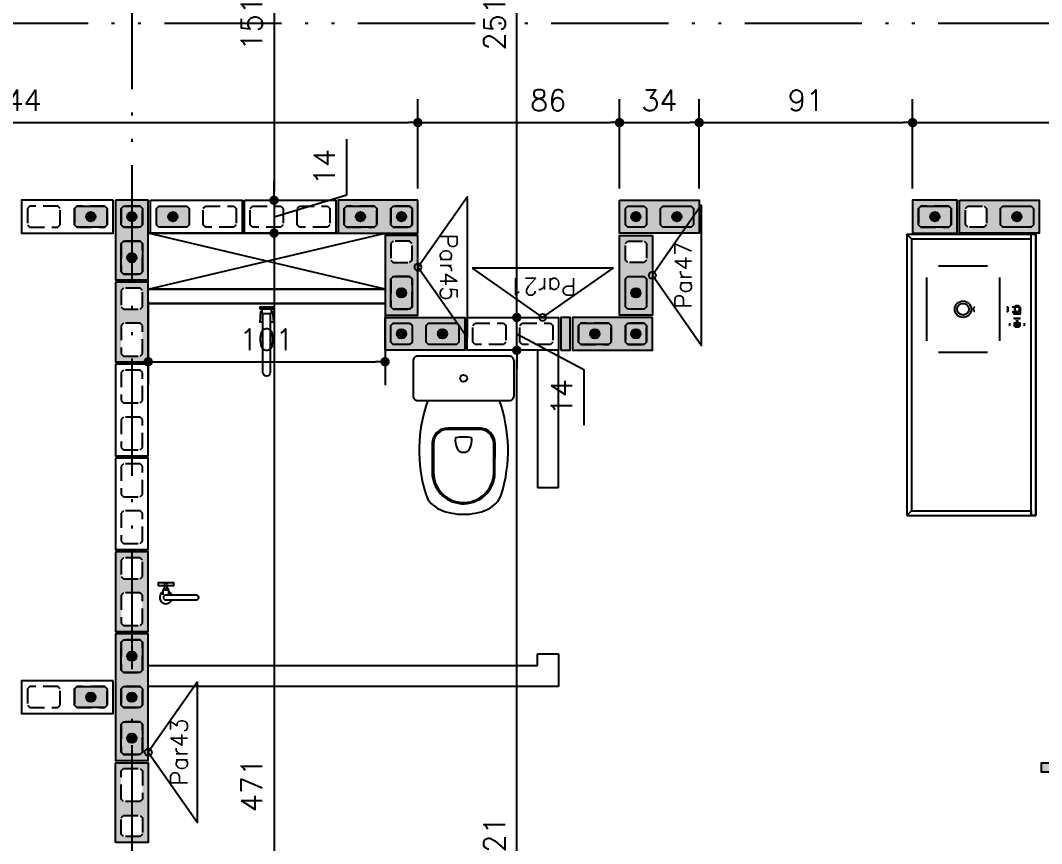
# Model space of a CAD drawing. Extents: x -14651 to 4582, y -13717 to -1290.
# Drawn here: x 2419 to 2854.5, y -12939.1 to -12587.9 of the extents above; entities that cross this region are included whole.
import ezdxf
from ezdxf.enums import TextEntityAlignment as Align

# ---------------------------------------------------------------- set-up
doc = ezdxf.new("R2010")
doc.units = 0
doc.header["$LTSCALE"] = 25
doc.linetypes.add('DASHED2', pattern=[0.375, 0.25, -0.125])
doc.linetypes.add('ESTILO_TQS_0004', pattern=[3.3, 2, -0.4, 0.05, -0.4, 0.05, -0.4])
for name, color, linetype in [('213', 252, 'Continuous'), ('241', 2, 'Continuous'), ('247', 50, 'Continuous'), ('248', 100, 'Continuous'), ('249', 20, 'Continuous'), ('253', 251, 'Continuous'), ('ALVENARIA NÃO ESTRUTURAL', 242, 'Continuous'), ('Arranque', 14, 'Continuous'), ('COTA', 1, 'Continuous'), ('EIXOS', 1, 'ESTILO_TQS_0004'), ('FERRO', 5, 'Continuous'), ('Pena_1', 1, 'Continuous'), ('Pena_2', 2, 'Continuous'), ('PROJ', 252, 'Continuous')]:
    doc.layers.add(name, color=color, linetype=linetype)
doc.styles.add('COTA', font='romans.shx')
doc.dimstyles.new('forma', dxfattribs={"dimscale": 5, "dimtxt": 1.8, "dimasz": 0.8, "dimexe": 2, "dimexo": 1, "dimgap": 1, "dimtad": 1, "dimdec": 1, "dimzin": 9, "dimtxsty": 'COTA', "dimblk1": 'DOT', "dimblk2": 'DOT', "dimsah": 1, "dimcen": 0, "dimdle": 1, "dimclrd": 256, "dimclre": 256, "dimclrt": 2, "dimadec": 0, "dimazin": 0, "dimtfac": 1, "dimtdec": 0, "dimtmove": 0, "dimatfit": 3, "dimfxl": 1, "dimtolj": 1, "dimtzin": 0, "dimarcsym": 0})

# ---------------------------------------------------------------- blocks, each defined once
blk = doc.blocks.new('P0520')
at = {"layer": '253'}
blk.add_hatch(color=129, dxfattribs=at).paths.add_polyline_path([(2, 9.5), (-2, 9.5), (-2, -9.5), (2, -9.5)])
blk.add_lwpolyline([(2, 9.5), (-2, 9.5), (-2, -9.5), (2, -9.5), (2, 9.5)])
blk = doc.blocks.new('P5515')
at = {"layer": '249'}
h = blk.add_hatch(color=20, dxfattribs=at)
h.paths.add_polyline_path([(-27, 7), (-27, -7), (27, -7), (27, 7)])
h.paths.add_polyline_path([(-10.5, -3.5), (-11.5, -4.5), (-23.5, -4.5), (-24.5, -3.5), (-24.5, 3.5), (-23.5, 4.5), (-11.5, 4.5), (-10.5, 3.5)], flags=16)
h.paths.add_polyline_path([(-4.5, 3.5), (-3.5, 4.5), (3.5, 4.5), (4.5, 3.5), (4.5, -3.5), (3.5, -4.5), (-3.5, -4.5), (-4.5, -3.5)], flags=16)
h.paths.add_polyline_path([(10.5, 3.5), (11.5, 4.5), (23.5, 4.5), (24.5, 3.5), (24.5, -3.5), (23.5, -4.5), (11.5, -4.5), (10.5, -3.5)], flags=16)
blk.add_lwpolyline([(27, 7), (-27, 7), (-27, -7), (27, -7), (27, 7)])
at = {"color": 1, "linetype": 'DASHED2'}
for points in [[(-10.5, 3.5), (-11.5, 4.5), (-23.5, 4.5), (-24.5, 3.5), (-24.5, -3.5), (-23.5, -4.5), (-11.5, -4.5), (-10.5, -3.5), (-10.5, 3.5)], [(4.5, 3.5), (3.5, 4.5), (-3.5, 4.5), (-4.5, 3.5), (-4.5, -3.5), (-3.5, -4.5), (3.5, -4.5), (4.5, -3.5), (4.5, 3.5)], [(24.5, 3.5), (23.5, 4.5), (11.5, 4.5), (10.5, 3.5), (10.5, -3.5), (11.5, -4.5), (23.5, -4.5), (24.5, -3.5), (24.5, 3.5)]]:
    blk.add_lwpolyline(points, dxfattribs=at)
blk = doc.blocks.new('P3515')
at = {"layer": '248'}
h = blk.add_hatch(color=100, dxfattribs=at)
h.paths.add_polyline_path([(17, 7), (-17, 7), (-17, -7), (17, -7)])
h.paths.add_polyline_path([(-5.5, -3.5), (-6.5, -4.5), (-13.5, -4.5), (-14.5, -3.5), (-14.5, 3.5), (-13.5, 4.5), (-6.5, 4.5), (-5.5, 3.5)], flags=16)
h.paths.add_polyline_path([(0.5, 3.5), (1.5, 4.5), (13.5, 4.5), (14.5, 3.5), (14.5, -3.5), (13.5, -4.5), (1.5, -4.5), (0.5, -3.5)], flags=16)
blk.add_lwpolyline([(-17, -7), (17, -7), (17, 7), (-17, 7), (-17, -7)])
at = {"color": 1, "linetype": 'DASHED2'}
for points in [[(-14.5, -3.5), (-13.5, -4.5), (-6.5, -4.5), (-5.5, -3.5), (-5.5, 3.5), (-6.5, 4.5), (-13.5, 4.5), (-14.5, 3.5), (-14.5, -3.5)], [(0.5, -3.5), (1.5, -4.5), (13.5, -4.5), (14.5, -3.5), (14.5, 3.5), (13.5, 4.5), (1.5, 4.5), (0.5, 3.5), (0.5, -3.5)]]:
    blk.add_lwpolyline(points, dxfattribs=at)
blk = doc.blocks.new('P4015', base_point=(5842102.11612, -8124149.02973))
blk.add_lwpolyline([(5842082.61612, -8124156.02973), (5842121.61612, -8124156.02973), (5842121.61612, -8124142.02973), (5842082.61612, -8124142.02973), (5842082.61612, -8124156.02973)])
at = {"color": 1, "linetype": 'DASHED2'}
for points in [[(5842085.11612, -8124152.52973), (5842086.11612, -8124153.52973), (5842098.11612, -8124153.52973), (5842099.11612, -8124152.52973), (5842099.11612, -8124145.52973), (5842098.11612, -8124144.52973), (5842086.11612, -8124144.52973), (5842085.11612, -8124145.52973), (5842085.11612, -8124152.52973)], [(5842105.11612, -8124152.52973), (5842106.11612, -8124153.52973), (5842118.11612, -8124153.52973), (5842119.11612, -8124152.52973), (5842119.11612, -8124145.52973), (5842118.11612, -8124144.52973), (5842106.11612, -8124144.52973), (5842105.11612, -8124145.52973), (5842105.11612, -8124152.52973)]]:
    blk.add_lwpolyline(points, dxfattribs=at)
blk = doc.blocks.new('P0515')
at = {"layer": '253'}
blk.add_hatch(color=210, dxfattribs=at).paths.add_polyline_path([(-2, -7), (2, -7), (2, 7), (-2, 7)])
blk.add_lwpolyline([(-2, -7), (2, -7), (2, 7), (-2, 7), (-2, -7)])
blk = doc.blocks.new('P2015')
at = {"layer": '247'}
h = blk.add_hatch(color=50, dxfattribs=at)
h.paths.add_polyline_path([(9.5, 7), (-9.5, 7), (-9.5, -7), (9.5, -7)])
h.paths.add_polyline_path([(6, -4.5), (-6, -4.5), (-7, -3.5), (-7, 3.5), (-6, 4.5), (6, 4.5), (7, 3.5), (7, -3.5)], flags=16)
blk.add_lwpolyline([(-9.5, -7), (9.5, -7), (9.5, 7), (-9.5, 7), (-9.5, -7)])
at = {"color": 1, "linetype": 'DASHED2'}
blk.add_lwpolyline([(-7, -3.5), (-6, -4.5), (6, -4.5), (7, -3.5), (7, 3.5), (6, 4.5), (-6, 4.5), (-7, 3.5), (-7, -3.5)], dxfattribs=at)
blk = doc.blocks.new('GR-1409')
at = {"layer": '213'}
h = blk.add_hatch(color=256, dxfattribs=at)
h.paths.add_polyline_path([(-6, 4.5), (-7, 3.5), (-7, -3.5), (-6, -4.5), (6, -4.5), (7, -3.5), (7, 3.5), (6, 4.5)])
h.paths.add_polyline_path([(-2, 0, 1), (2, 0, 1)], flags=16)
at = {"layer": 'Arranque'}
blk.add_hatch(color=256, dxfattribs=at).paths.add_polyline_path([(-2, 0, 1), (2, 0, 1)])
at = {"layer": '213'}
blk.add_lwpolyline([(-7, 3.5), (-6, 4.5), (6, 4.5), (7, 3.5), (7, -3.5), (6, -4.5), (-6, -4.5), (-7, -3.5), (-7, 3.5)], dxfattribs=at)
at = {"layer": 'FERRO', "linetype": 'Continuous'}
blk.add_circle((0, 0), 2, dxfattribs=at)
blk = doc.blocks.new('GR-0909')
at = {"layer": '213'}
h = blk.add_hatch(color=256, dxfattribs=at)
h.paths.add_polyline_path([(3.5, -4.5), (4.5, -3.5), (4.500001, 3.5), (3.500001, 4.5), (-3.499999, 4.5), (-4.499999, 3.5), (-4.5, -3.5), (-3.5, -4.5)])
h.paths.add_polyline_path([(-2, 0, -1), (2, 0, -1)], flags=16)
at = {"layer": 'Arranque'}
blk.add_hatch(color=256, dxfattribs=at).paths.add_polyline_path([(2, 0, 1), (-2, 0, 1)])
at = {"layer": '213'}
blk.add_lwpolyline([(3.500001, 4.5), (4.500001, 3.5), (4.5, -3.5), (3.5, -4.5), (-3.5, -4.5), (-4.5, -3.5), (-4.499999, 3.5), (-3.499999, 4.5), (3.500001, 4.5)], dxfattribs=at)
at = {"layer": 'FERRO', "linetype": 'Continuous'}
blk.add_circle((0, 0), 2, dxfattribs=at)
blk = doc.blocks.new('_IDNPAR_2')
at = {"color": 3}
blk.add_lwpolyline([(1, -0.7), (0, 0), (-1, -0.7)], close=True, dxfattribs=at)
blk.add_circle((0, 0), 0.05, dxfattribs=at)
at = {"layer": '247', "color": 2, "style": 'COTA', "flags": 8}
blk.add_attdef('ID', text='', height=0.24, dxfattribs=at).set_placement((0, -0.438), align=Align.MIDDLE_CENTER)
blk = doc.blocks.new('_Dot')
at = {"color": 0, "linetype": 'ByBlock', "lineweight": -2}
blk.add_line((-0.5, 0), (-1, 0), dxfattribs=at)
at = {"color": 0, "linetype": 'ByBlock', "const_width": 0.5}
blk.add_lwpolyline([(-0.25, 0, 1), (0.25, 0, 1)], format="xyb", close=True, dxfattribs=at)
blk = doc.blocks.new('*D171')
at = {"layer": 'COTA', "lineweight": -2, "transparency": 16777216}
for p, q in [((2244.52, -12659.6), (2244.52, -12621.47)), ((2588.52, -12659.6), (2588.52, -12621.47)), ((2248.52, -12631.47), (2584.52, -12631.47))]:
    blk.add_line(p, q, dxfattribs=at)
at = {"layer": 'Defpoints', "color": 0, "transparency": 16777216}
for p in [(2588.52, -12631.47), (2244.52, -12664.6), (2588.52, -12664.6)]:
    blk.add_point(p, dxfattribs=at)
at = {"layer": 'COTA', "lineweight": -2, "transparency": 16777216, "xscale": 4, "yscale": 4, "zscale": 4, "rotation": 180}
blk.add_blockref('_Dot', (2244.52, -12631.47), dxfattribs=at)
at = {"layer": 'COTA', "lineweight": -2, "transparency": 16777216, "xscale": 4, "yscale": 4, "zscale": 4}
blk.add_blockref('_Dot', (2588.52, -12631.47), dxfattribs=at)
at = {"layer": 'COTA', "color": 2, "transparency": 16777216, "insert": (2416.52, -12621.97), "char_height": 9, "attachment_point": 5, "style": 'COTA'}
blk.add_mtext('\\A1;344 ', dxfattribs=at)
blk = doc.blocks.new('*D172')
at = {"layer": 'COTA', "lineweight": -2, "transparency": 16777216}
for p, q in [((2588.52, -12659.6), (2588.52, -12621.47)), ((2674.52, -12659.6), (2674.52, -12621.47)), ((2592.52, -12631.47), (2670.52, -12631.47))]:
    blk.add_line(p, q, dxfattribs=at)
at = {"layer": 'Defpoints', "color": 0, "transparency": 16777216}
for p in [(2674.52, -12631.47), (2588.52, -12664.6), (2674.52, -12664.6)]:
    blk.add_point(p, dxfattribs=at)
at = {"layer": 'COTA', "lineweight": -2, "transparency": 16777216, "xscale": 4, "yscale": 4, "zscale": 4, "rotation": 180}
blk.add_blockref('_Dot', (2588.52, -12631.47), dxfattribs=at)
at = {"layer": 'COTA', "lineweight": -2, "transparency": 16777216, "xscale": 4, "yscale": 4, "zscale": 4}
blk.add_blockref('_Dot', (2674.52, -12631.47), dxfattribs=at)
at = {"layer": 'COTA', "color": 2, "transparency": 16777216, "insert": (2644.11, -12621.97), "char_height": 9, "attachment_point": 5, "style": 'COTA'}
blk.add_mtext('\\A1;86 ', dxfattribs=at)
blk = doc.blocks.new('*D173')
at = {"layer": 'COTA', "lineweight": -2, "transparency": 16777216}
for p, q in [((2674.52, -12659.6), (2674.52, -12621.47)), ((2708.52, -12659.6), (2708.52, -12621.47)), ((2678.52, -12631.47), (2704.52, -12631.47))]:
    blk.add_line(p, q, dxfattribs=at)
at = {"layer": 'Defpoints', "color": 0, "transparency": 16777216}
for p in [(2708.52, -12631.47), (2674.52, -12664.6), (2708.52, -12664.6)]:
    blk.add_point(p, dxfattribs=at)
at = {"layer": 'COTA', "lineweight": -2, "transparency": 16777216, "xscale": 4, "yscale": 4, "zscale": 4, "rotation": 180}
blk.add_blockref('_Dot', (2674.52, -12631.47), dxfattribs=at)
at = {"layer": 'COTA', "lineweight": -2, "transparency": 16777216, "xscale": 4, "yscale": 4, "zscale": 4}
blk.add_blockref('_Dot', (2708.52, -12631.47), dxfattribs=at)
at = {"layer": 'COTA', "color": 2, "transparency": 16777216, "insert": (2691.52, -12621.97), "char_height": 9, "attachment_point": 5, "style": 'COTA'}
blk.add_mtext('\\A1;34 ', dxfattribs=at)
blk = doc.blocks.new('*D174')
at = {"layer": 'COTA', "lineweight": -2, "transparency": 16777216}
for p, q in [((2708.52, -12659.6), (2708.52, -12621.47)), ((2799.52, -12659.6), (2799.52, -12621.47)), ((2712.52, -12631.47), (2795.52, -12631.47))]:
    blk.add_line(p, q, dxfattribs=at)
at = {"layer": 'Defpoints', "color": 0, "transparency": 16777216}
for p in [(2799.52, -12631.47), (2708.52, -12664.6), (2799.52, -12664.6)]:
    blk.add_point(p, dxfattribs=at)
at = {"layer": 'COTA', "lineweight": -2, "transparency": 16777216, "xscale": 4, "yscale": 4, "zscale": 4, "rotation": 180}
blk.add_blockref('_Dot', (2708.52, -12631.47), dxfattribs=at)
at = {"layer": 'COTA', "lineweight": -2, "transparency": 16777216, "xscale": 4, "yscale": 4, "zscale": 4}
blk.add_blockref('_Dot', (2799.52, -12631.47), dxfattribs=at)
at = {"layer": 'COTA', "color": 2, "transparency": 16777216, "insert": (2754.02, -12621.97), "char_height": 9, "attachment_point": 5, "style": 'COTA'}
blk.add_mtext('\\A1;91 ', dxfattribs=at)
blk = doc.blocks.new('*D175')
at = {"layer": 'COTA', "lineweight": -2, "transparency": 16777216}
for p, q in [((2799.52, -12659.6), (2799.52, -12621.47)), ((2943.52, -12659.6), (2943.52, -12621.47)), ((2803.52, -12631.47), (2939.52, -12631.47))]:
    blk.add_line(p, q, dxfattribs=at)
at = {"layer": 'Defpoints', "color": 0, "transparency": 16777216}
for p in [(2943.52, -12631.47), (2799.52, -12664.6), (2943.52, -12664.6)]:
    blk.add_point(p, dxfattribs=at)
at = {"layer": 'COTA', "lineweight": -2, "transparency": 16777216, "xscale": 4, "yscale": 4, "zscale": 4, "rotation": 180}
blk.add_blockref('_Dot', (2799.52, -12631.47), dxfattribs=at)
at = {"layer": 'COTA', "lineweight": -2, "transparency": 16777216, "xscale": 4, "yscale": 4, "zscale": 4}
blk.add_blockref('_Dot', (2943.52, -12631.47), dxfattribs=at)
at = {"layer": 'COTA', "color": 2, "transparency": 16777216, "insert": (2871.52, -12621.97), "char_height": 9, "attachment_point": 5, "style": 'COTA'}
blk.add_mtext('\\A1;144 ', dxfattribs=at)
blk = doc.blocks.new('*D273')
at = {"layer": 'COTA', "lineweight": -2, "transparency": 16777216}
for p, q in [((2532.17, -12513.6), (2537.17, -12513.6)), ((2527.17, -12517.6), (2527.17, -12660.6)), ((2532.17, -12664.6), (2537.17, -12664.6))]:
    blk.add_line(p, q, dxfattribs=at)
at = {"layer": 'Defpoints', "color": 0, "transparency": 16777216}
for p in [(2527.17, -12513.6), (2527.17, -12664.6), (2527.17, -12664.6)]:
    blk.add_point(p, dxfattribs=at)
at = {"layer": 'COTA', "lineweight": -2, "transparency": 16777216, "xscale": 4, "yscale": 4, "zscale": 4}
for p, rotation in [((2527.17, -12513.6), 90), ((2527.17, -12664.6), 270)]:
    blk.add_blockref('_Dot', p, dxfattribs=dict(at, rotation=rotation))
at = {"layer": 'COTA', "color": 2, "transparency": 16777216, "insert": (2517.67, -12589.1), "char_height": 9, "attachment_point": 5, "rotation": 90, "style": 'COTA'}
blk.add_mtext('\\A1;151 ', dxfattribs=at)
blk = doc.blocks.new('*D274')
at = {"layer": 'COTA', "lineweight": -2, "transparency": 16777216}
for p, q in [((2558.17, -12662.3), (2558.17, -12638.58)), ((2527.17, -12660.6), (2527.17, -12656.6)), ((2527.17, -12671.6), (2558.17, -12662.3)), ((2527.17, -12664.6), (2527.17, -12678.6)), ((2527.17, -12664.6), (2527.17, -12678.6)), ((2532.17, -12664.6), (2537.17, -12664.6)), ((2532.17, -12678.6), (2537.17, -12678.6)), ((2527.17, -12682.6), (2527.17, -12686.6))]:
    blk.add_line(p, q, dxfattribs=at)
at = {"layer": 'Defpoints', "color": 0, "transparency": 16777216}
for p in [(2527.17, -12664.6), (2527.17, -12678.6), (2527.17, -12678.6)]:
    blk.add_point(p, dxfattribs=at)
at = {"layer": 'COTA', "lineweight": -2, "transparency": 16777216, "xscale": 4, "yscale": 4, "zscale": 4}
for p, rotation in [((2527.17, -12664.6), 270), ((2527.17, -12678.6), 90)]:
    blk.add_blockref('_Dot', p, dxfattribs=dict(at, rotation=rotation))
at = {"layer": 'COTA', "color": 2, "transparency": 16777216, "insert": (2548.67, -12650.44), "char_height": 9, "attachment_point": 5, "rotation": 90, "style": 'COTA'}
blk.add_mtext('\\A1;14 ', dxfattribs=at)
blk = doc.blocks.new('*D275')
at = {"layer": 'COTA', "lineweight": -2, "transparency": 16777216}
for p, q in [((2532.17, -12678.6), (2537.17, -12678.6)), ((2527.17, -12682.6), (2527.17, -13145.6)), ((2529.52, -13149.6), (2517.17, -13149.6))]:
    blk.add_line(p, q, dxfattribs=at)
at = {"layer": 'Defpoints', "color": 0, "transparency": 16777216}
for p in [(2527.17, -12678.6), (2527.17, -13149.6), (2534.52, -13149.6)]:
    blk.add_point(p, dxfattribs=at)
at = {"layer": 'COTA', "lineweight": -2, "transparency": 16777216, "xscale": 4, "yscale": 4, "zscale": 4}
for p, rotation in [((2527.17, -12678.6), 90), ((2527.17, -13149.6), 270)]:
    blk.add_blockref('_Dot', p, dxfattribs=dict(at, rotation=rotation))
at = {"layer": 'COTA', "color": 2, "transparency": 16777216, "insert": (2517.67, -12914.1), "char_height": 9, "attachment_point": 5, "rotation": 90, "style": 'COTA'}
blk.add_mtext('\\A1;471 ', dxfattribs=at)
blk = doc.blocks.new('*D279')
at = {"layer": 'COTA', "lineweight": -2, "transparency": 16777216}
for p, q in [((2638.09, -12728.6), (2620.69, -12728.6)), ((2630.69, -13145.6), (2630.69, -12732.6)), ((2638.09, -13149.6), (2620.69, -13149.6))]:
    blk.add_line(p, q, dxfattribs=at)
at = {"layer": 'Defpoints', "color": 0, "transparency": 16777216}
for p in [(2630.69, -12728.6), (2643.09, -12728.6), (2643.09, -13149.6)]:
    blk.add_point(p, dxfattribs=at)
at = {"layer": 'COTA', "lineweight": -2, "transparency": 16777216, "xscale": 4, "yscale": 4, "zscale": 4}
for p, rotation in [((2630.69, -12728.6), 90), ((2630.69, -13149.6), 270)]:
    blk.add_blockref('_Dot', p, dxfattribs=dict(at, rotation=rotation))
at = {"layer": 'COTA', "color": 2, "transparency": 16777216, "insert": (2621.19, -12939.1), "char_height": 9, "attachment_point": 5, "rotation": 90, "style": 'COTA'}
blk.add_mtext('\\A1;421 ', dxfattribs=at)
blk = doc.blocks.new('*D280')
at = {"layer": 'COTA', "lineweight": -2, "transparency": 16777216}
for p, q in [((2630.69, -12710.6), (2630.69, -12706.6)), ((2630.69, -12728.6), (2630.69, -12714.6)), ((2630.69, -12728.6), (2630.69, -12714.6)), ((2634.02, -12714.6), (2640.69, -12714.6)), ((2630.69, -12721.6), (2659.36, -12736.8)), ((2638.09, -12728.6), (2620.69, -12728.6)), ((2630.69, -12732.6), (2630.69, -12736.6)), ((2659.36, -12736.8), (2659.36, -12760.51))]:
    blk.add_line(p, q, dxfattribs=at)
at = {"layer": 'Defpoints', "color": 0, "transparency": 16777216}
for p in [(2629.02, -12714.6), (2630.69, -12714.6), (2643.09, -12728.6)]:
    blk.add_point(p, dxfattribs=at)
at = {"layer": 'COTA', "lineweight": -2, "transparency": 16777216, "xscale": 4, "yscale": 4, "zscale": 4}
for p, rotation in [((2630.69, -12714.6), 270), ((2630.69, -12728.6), 90)]:
    blk.add_blockref('_Dot', p, dxfattribs=dict(at, rotation=rotation))
at = {"layer": 'COTA', "color": 2, "transparency": 16777216, "insert": (2649.86, -12748.66), "char_height": 9, "attachment_point": 5, "rotation": 90, "style": 'COTA'}
blk.add_mtext('\\A1;14 ', dxfattribs=at)
blk = doc.blocks.new('*D281')
at = {"layer": 'COTA', "lineweight": -2, "transparency": 16777216}
for p, q in [((2634.02, -12463.6), (2640.69, -12463.6)), ((2630.69, -12710.6), (2630.69, -12467.6)), ((2634.02, -12714.6), (2640.69, -12714.6))]:
    blk.add_line(p, q, dxfattribs=at)
at = {"layer": 'Defpoints', "color": 0, "transparency": 16777216}
for p in [(2629.02, -12463.6), (2630.69, -12463.6), (2629.02, -12714.6)]:
    blk.add_point(p, dxfattribs=at)
at = {"layer": 'COTA', "lineweight": -2, "transparency": 16777216, "xscale": 4, "yscale": 4, "zscale": 4}
for p, rotation in [((2630.69, -12463.6), 90), ((2630.69, -12714.6), 270)]:
    blk.add_blockref('_Dot', p, dxfattribs=dict(at, rotation=rotation))
at = {"layer": 'COTA', "color": 2, "transparency": 16777216, "insert": (2621.19, -12589.1), "char_height": 9, "attachment_point": 5, "rotation": 90, "style": 'COTA'}
blk.add_mtext('\\A1;251 ', dxfattribs=at)
blk = doc.blocks.new('layout-inferior 2')
at = {"layer": 'ALVENARIA NÃO ESTRUTURAL'}
for p, q in [((28219.58, -12702.6), (28320.58, -12702.6)), ((28219.58, -12708.6), (28320.58, -12708.6)), ((28320.58, -12708.6), (28219.58, -12708.6)), ((28385.58, -12728.6), (28385.58, -12787.1)), ((28394.58, -12787.1), (28394.58, -12728.6)), ((28385.58, -12787.1), (28394.58, -12787.1)), ((28394.58, -12787.1), (28394.58, -12787.1)), ((28385.58, -12863.1), (28385.58, -12858.1)), ((28385.58, -12858.1), (28394.58, -12858.1)), ((28394.58, -12858.1), (28394.58, -12872.1)), ((28219.58, -12863.1), (28385.58, -12863.1)), ((28394.58, -12872.1), (28219.58, -12872.1))]:
    blk.add_line(p, q, dxfattribs=at)
at = {"layer": 'Pena_1'}
for p, q in [((28219.58, -12702.6), (28320.58, -12678.6)), ((28320.58, -12702.6), (28219.58, -12678.6))]:
    blk.add_line(p, q, dxfattribs=at)
at = {"layer": 'Pena_2'}
blk.add_lwpolyline([(28219.58, -12702.6), (28219.58, -12678.6), (28320.58, -12678.6), (28320.58, -12702.6), (28219.58, -12702.6)], dxfattribs=at)
at = {"layer": 'PROJ'}
for p, q in [((28543.08, -12679.1), (28545.08, -12681.1)), ((28543.08, -12679.1), (28543.08, -12799.1)), ((28543.08, -12679.1), (28598.08, -12679.1)), ((28545.08, -12681.1), (28545.08, -12797.1)), ((28545.08, -12681.1), (28596.08, -12681.1)), ((28596.08, -12799.1), (28596.08, -12679.1)), ((28596.08, -12681.1), (28596.08, -12679.1)), ((28598.08, -12679.1), (28596.08, -12679.1)), ((28598.08, -12799.1), (28598.08, -12679.1)), ((28598.08, -12679.1), (28598.08, -12799.1)), ((28556.58, -12692.6), (28577.58, -12692.6)), ((28551.58, -12724.6), (28551.58, -12697.6)), ((28582.58, -12697.6), (28582.58, -12724.6)), ((28588.64, -12712.15), (28588.64, -12712.95)), ((28590.07, -12710.05), (28590.11, -12710.05)), ((28590.12, -12712.15), (28590.07, -12712.14)), ((28590.11, -12710.05), (28590.15, -12710.05)), ((28590.15, -12712.15), (28590.12, -12712.15)), ((28591.65, -12711.15), (28591.65, -12711.15)), ((28591.65, -12712.95), (28591.65, -12711.15)), ((28588.64, -12712.95), (28591.65, -12712.95)), ((28588.67, -12714.95), (28591.62, -12714.95)), ((28588.94, -12712.95), (28588.94, -12713.05)), ((28591.15, -12715.15), (28589.14, -12715.15)), ((28591.35, -12713.05), (28591.35, -12712.95)), ((28586.94, -12717.09), (28586.94, -12718.19)), ((28588.97, -12718.34), (28591.32, -12718.34)), ((28589.92, -12717.04), (28588.99, -12717.04)), ((28589.29, -12718.54), (28591, -12718.54)), ((28591.3, -12717.04), (28590.38, -12717.04)), ((28593.35, -12718.19), (28593.35, -12717.09)), ((28577.58, -12729.6), (28556.58, -12729.6)), ((28545.08, -12797.1), (28543.08, -12799.1)), ((28543.08, -12799.1), (28598.08, -12799.1)), ((28545.08, -12797.1), (28596.08, -12797.1)), ((28596.08, -12797.1), (28596.08, -12799.1)), ((28598.08, -12799.1), (28596.08, -12799.1))]:
    blk.add_line(p, q, dxfattribs=at)
for points in [[(28268.53, -12716.63), (28267.26, -12716.63), (28267.58, -12712.05), (28268.18, -12712.05)], [(28271.98, -12712.05), (28272.57, -12712.05), (28272.96, -12716.63), (28271.63, -12716.63)], [(28572.16, -12712.08), (28572.02, -12712.01), (28571.89, -12711.9), (28571.78, -12711.77), (28571.69, -12711.62), (28571.62, -12711.46), (28571.58, -12711.28), (28571.57, -12711.1), (28571.58, -12710.92), (28571.62, -12710.74), (28571.69, -12710.57), (28571.78, -12710.42), (28571.89, -12710.29), (28572.02, -12710.19), (28572.16, -12710.11), (28572.17, -12710.11)], [(28587.98, -12712.15), (28590.08, -12712.15), (28590.15, -12712.15), (28590.22, -12712.14), (28590.28, -12712.13), (28590.33, -12712.13), (28590.35, -12712.12), (28590.38, -12712.12), (28590.4, -12712.11), (28590.41, -12712.11), (28590.43, -12712.11), (28590.44, -12712.1), (28590.46, -12712.1), (28590.47, -12712.09), (28590.49, -12712.09), (28590.51, -12712.08), (28590.53, -12712.07), (28590.54, -12712.07), (28590.56, -12712.06), (28590.58, -12712.05), (28590.61, -12712.04), (28590.64, -12712.02), (28590.67, -12712), (28590.7, -12711.98), (28590.74, -12711.96), (28590.79, -12711.92), (28590.85, -12711.88), (28590.9, -12711.83), (28590.95, -12711.77), (28590.99, -12711.71), (28591.03, -12711.65), (28591.07, -12711.59), (28591.1, -12711.52), (28591.13, -12711.45), (28591.15, -12711.37), (28591.17, -12711.3), (28591.18, -12711.22), (28591.19, -12711.15), (28591.19, -12711.07), (28591.19, -12710.99), (28591.18, -12710.92), (28591.16, -12710.84), (28591.14, -12710.77), (28591.11, -12710.7), (28591.08, -12710.63), (28591.04, -12710.56), (28591, -12710.5), (28590.96, -12710.44), (28590.91, -12710.38), (28590.87, -12710.34), (28590.83, -12710.31), (28590.82, -12710.29), (28590.8, -12710.28), (28590.78, -12710.27), (28590.76, -12710.25), (28590.75, -12710.24), (28590.72, -12710.22), (28590.7, -12710.21), (28590.68, -12710.2), (28590.65, -12710.18), (28590.62, -12710.17), (28590.59, -12710.15), (28590.56, -12710.14), (28590.47, -12710.11), (28590.38, -12710.08), (28590.29, -12710.06), (28590.18, -12710.05), (28590.08, -12710.05)], [(28587.98, -12710.05), (28590.11, -12710.05)], [(28588.74, -12713.05), (28591.56, -12713.05)], [(28589.04, -12715.05), (28591.25, -12715.05)], [(28589.53, -12716.06), (28590.76, -12716.06)], [(28591, -12718.44), (28589.29, -12718.44)], [(28590.76, -12716.84), (28589.53, -12716.84)], [(28226.58, -12828.98), (28227.11, -12828.98), (28227.12, -12828.98), (28227.66, -12828.98)], [(28225.83, -12831.76), (28225.83, -12832.93)], [(28228.21, -12830.97), (28226.03, -12830.97)], [(28226.58, -12830.43), (28227.66, -12830.43)], [(28228.41, -12832.98), (28228.41, -12831.76)], [(28229.47, -12833.07), (28229.48, -12833.07)]]:
    blk.add_lwpolyline(points, dxfattribs=at)
for points in [[(28267.58, -12711.1, -0.414214), (28267.38, -12710.9), (28267.38, -12710.1), (28272.78, -12710.1), (28272.78, -12710.9, -0.414214), (28272.58, -12711.1), (28267.58, -12711.1)], [(28272.18, -12711.1, 0.414214), (28271.98, -12711.3), (28271.98, -12712.85, -0.414214), (28271.78, -12713.05), (28268.38, -12713.05), (28268.18, -12712.85), (28268.18, -12711.3, 0.414214), (28267.98, -12711.1)], [(28271.63, -12713.05), (28271.63, -12738.1, -1), (28268.53, -12738.1), (28268.53, -12713.05)], [(28338.77, -12750.1, 0.160999), (28337.91, -12789.99, 0.2149), (28344.08, -12796.6, 0.2), (28364.08, -12796.6, 0.2149), (28370.24, -12789.99, 0.160999), (28369.39, -12750.1)], [(28340.68, -12768.43), (28340.68, -12780.71, 0.391339), (28353.03, -12794.07, 0.428196), (28367.47, -12781.12), (28367.48, -12768.43, 0.416194), (28360.84, -12761.79), (28347.32, -12761.79, 0.413638), (28340.68, -12768.43)], [(28229.59, -12833.07), (28227.09, -12833.07, 0.995421), (28227.09, -12835.12), (28229.59, -12835.13)]]:
    blk.add_lwpolyline(points, format="xyb", dxfattribs=at)
for points in [[(28586.07, -12712.06), (28586.1, -12712), (28586.13, -12711.92), (28586.15, -12711.84), (28586.16, -12711.79), (28586.17, -12711.73), (28586.18, -12711.66), (28586.19, -12711.59), (28586.2, -12711.52), (28586.21, -12711.44), (28586.22, -12711.36), (28586.22, -12711.27), (28586.22, -12711.18), (28586.23, -12711.1), (28586.22, -12711.01), (28586.22, -12710.92), (28586.22, -12710.84), (28586.21, -12710.76), (28586.2, -12710.68), (28586.19, -12710.6), (28586.18, -12710.53), (28586.17, -12710.47), (28586.16, -12710.41), (28586.15, -12710.35), (28586.13, -12710.28), (28586.1, -12710.2), (28586.07, -12710.14), (28586.05, -12710.1), (28586.01, -12710.06), (28585.99, -12710.05), (28586.01, -12710.06), (28586.02, -12710.07), (28586.04, -12710.09), (28586.05, -12710.11), (28586.07, -12710.13), (28586.08, -12710.15), (28586.09, -12710.18), (28586.11, -12710.22), (28586.12, -12710.26), (28586.14, -12710.3), (28586.15, -12710.35), (28586.16, -12710.41), (28586.17, -12710.47), (28586.18, -12710.53), (28586.19, -12710.6), (28586.2, -12710.68), (28586.21, -12710.76), (28586.22, -12710.84), (28586.22, -12710.92), (28586.22, -12711.01), (28586.23, -12711.1), (28586.22, -12711.18), (28586.22, -12711.27), (28586.22, -12711.36), (28586.21, -12711.44), (28586.2, -12711.52), (28586.19, -12711.59), (28586.18, -12711.66), (28586.17, -12711.73), (28586.16, -12711.79), (28586.15, -12711.84), (28586.14, -12711.89), (28586.12, -12711.94), (28586.11, -12711.98), (28586.09, -12712.01), (28586.08, -12712.04), (28586.07, -12712.07), (28586.05, -12712.09), (28586.04, -12712.11), (28586.02, -12712.12), (28585.99, -12712.14), (28585.98, -12712.15), (28586.01, -12712.14), (28586.05, -12712.1)], [(28588.92, -12717.18), (28588.93, -12717.2), (28588.94, -12717.23), (28588.96, -12717.25), (28588.97, -12717.29), (28588.99, -12717.33), (28589, -12717.37), (28589.01, -12717.41), (28589.02, -12717.44), (28589.03, -12717.47), (28589.03, -12717.5), (28589.04, -12717.53), (28589.04, -12717.56), (28589.05, -12717.6), (28589.05, -12717.62), (28589.05, -12717.65), (28589.05, -12717.68), (28589.04, -12717.71), (28589.04, -12717.74), (28589.04, -12717.77), (28589.03, -12717.8), (28589.02, -12717.84), (28589.01, -12717.88), (28589, -12717.91), (28588.99, -12717.95), (28588.97, -12717.99), (28588.96, -12718.02), (28588.95, -12718.05), (28588.95, -12718.05), (28588.93, -12718.08), (28588.92, -12718.11), (28588.91, -12718.12), (28588.9, -12718.14), (28588.89, -12718.16), (28588.88, -12718.18), (28588.89, -12718.15), (28588.91, -12718.11), (28588.94, -12718.06), (28588.97, -12718), (28588.99, -12717.93), (28589.02, -12717.86), (28589.03, -12717.79), (28589.04, -12717.72), (28589.05, -12717.67), (28589.05, -12717.61), (28589.04, -12717.55), (28589.03, -12717.49), (28589.02, -12717.42), (28588.99, -12717.35), (28588.96, -12717.27), (28588.94, -12717.21), (28588.91, -12717.16), (28588.9, -12717.14), (28588.91, -12717.15)], [(28589.12, -12717.81), (28589.13, -12717.74), (28589.13, -12717.69), (28589.13, -12717.64), (28589.13, -12717.57), (28589.12, -12717.49), (28589.11, -12717.42), (28589.1, -12717.37), (28589.09, -12717.32), (28589.07, -12717.25), (28589.04, -12717.17), (28589.02, -12717.11), (28588.99, -12717.05), (28588.99, -12717.06), (28588.99, -12717.04), (28589, -12717.05), (28589, -12717.06), (28589.01, -12717.09), (28589.02, -12717.12), (28589.04, -12717.15), (28589.05, -12717.18), (28589.06, -12717.23), (28589.08, -12717.27), (28589.09, -12717.32), (28589.1, -12717.37), (28589.11, -12717.42), (28589.12, -12717.47), (28589.13, -12717.51), (28589.13, -12717.55), (28589.13, -12717.59), (28589.13, -12717.64), (28589.13, -12717.69), (28589.13, -12717.74), (28589.12, -12717.79), (28589.12, -12717.83), (28589.11, -12717.88), (28589.1, -12717.92), (28589.09, -12717.96), (28589.08, -12718), (28589.07, -12718.05), (28589.05, -12718.08), (28589.04, -12718.12), (28589.03, -12718.16), (28589.01, -12718.19), (28589.01, -12718.21), (28589, -12718.23), (28588.98, -12718.26), (28588.98, -12718.28), (28588.99, -12718.24), (28589.01, -12718.2), (28589.03, -12718.14), (28589.06, -12718.06), (28589.09, -12717.98), (28589.11, -12717.9)], [(28591.4, -12718.14), (28591.39, -12718.13), (28591.38, -12718.11), (28591.36, -12718.08), (28591.35, -12718.05), (28591.33, -12718.02), (28591.32, -12717.99), (28591.31, -12717.95), (28591.29, -12717.91), (28591.28, -12717.88), (28591.27, -12717.86), (28591.27, -12717.83), (28591.26, -12717.81), (28591.26, -12717.78), (28591.25, -12717.75), (28591.25, -12717.72), (28591.25, -12717.69), (28591.25, -12717.67), (28591.24, -12717.64), (28591.25, -12717.61), (28591.25, -12717.58), (28591.25, -12717.56), (28591.25, -12717.52), (28591.26, -12717.48), (28591.27, -12717.44), (28591.28, -12717.4), (28591.29, -12717.37), (28591.3, -12717.33), (28591.32, -12717.3), (28591.33, -12717.26), (28591.35, -12717.23), (28591.36, -12717.2), (28591.37, -12717.18), (28591.38, -12717.16), (28591.39, -12717.15), (28591.4, -12717.13), (28591.39, -12717.13), (28591.37, -12717.13), (28591.36, -12717.12), (28591.34, -12717.11), (28591.33, -12717.1), (28591.32, -12717.09), (28591.31, -12717.07), (28591.3, -12717.05), (28591.3, -12717.04), (28591.28, -12717.09), (28591.26, -12717.14), (28591.23, -12717.22), (28591.21, -12717.3), (28591.19, -12717.38), (28591.17, -12717.47), (28591.16, -12717.57), (28591.16, -12717.66), (28591.16, -12717.73), (28591.17, -12717.81), (28591.18, -12717.86), (28591.19, -12717.91), (28591.2, -12717.96), (28591.21, -12718.01), (28591.23, -12718.07), (28591.26, -12718.15), (28591.28, -12718.2), (28591.3, -12718.25), (28591.31, -12718.27), (28591.31, -12718.25), (28591.3, -12718.24), (28591.29, -12718.22), (28591.28, -12718.19), (28591.27, -12718.16), (28591.25, -12718.13), (28591.24, -12718.09), (28591.23, -12718.06), (28591.21, -12718.01), (28591.2, -12717.96), (28591.19, -12717.91), (28591.18, -12717.86), (28591.17, -12717.82), (28591.17, -12717.79), (28591.16, -12717.75), (28591.16, -12717.72), (28591.16, -12717.68), (28591.16, -12717.64), (28591.16, -12717.59), (28591.16, -12717.54), (28591.17, -12717.49), (28591.17, -12717.45), (28591.18, -12717.4), (28591.19, -12717.36), (28591.2, -12717.32), (28591.21, -12717.28), (28591.23, -12717.24), (28591.24, -12717.2), (28591.25, -12717.16), (28591.27, -12717.12), (28591.27, -12717.1), (28591.28, -12717.08), (28591.29, -12717.06), (28591.3, -12717.04), (28591.31, -12717.09), (28591.35, -12717.12), (28591.4, -12717.13), (28591.38, -12717.17), (28591.35, -12717.22), (28591.32, -12717.28), (28591.3, -12717.35), (28591.27, -12717.42), (28591.26, -12717.5), (28591.25, -12717.57), (28591.24, -12717.63), (28591.25, -12717.68), (28591.25, -12717.74), (28591.26, -12717.8), (28591.28, -12717.87), (28591.3, -12717.93), (28591.33, -12718.01), (28591.35, -12718.07), (28591.38, -12718.12)]]:
    blk.add_lwpolyline(points, close=True, dxfattribs=at)
for points in [[(28591.35, -12713.05), (28591.35, -12712.95), (28591.65, -12712.95), (28591.65, -12711.13), (28591.65, -12711.15), (28591.64, -12711.15), (28591.64, -12710.98), (28591.6, -12710.74), (28591.53, -12710.5), (28591.41, -12710.29), (28591.26, -12710.09), (28591.09, -12709.92), (28590.93, -12709.82), (28590.72, -12709.71), (28590.48, -12709.63), (28590.24, -12709.6), (28590.15, -12709.59), (28589.9, -12709.61), (28589.66, -12709.67), (28589.44, -12709.77), (28589.36, -12709.82), (28589.16, -12709.96), (28589.07, -12710.05), (28590.09, -12710.05), (28590.1, -12710.05, 0.956818), (28590.1, -12712.15), (28590.09, -12712.15, 0.005512), (28590.11, -12712.15), (28590.08, -12712.15), (28588.64, -12712.15), (28588.64, -12712.95), (28588.94, -12712.95), (28588.94, -12713.05)], [(28591.32, -12717.01, -0.023181), (28591.3, -12717.04), (28590.38, -12717.04), (28590.32, -12717.03), (28590.25, -12717.01), (28590.16, -12717.01), (28590.07, -12717.01), (28589.98, -12717.02), (28589.92, -12717.04), (28588.99, -12717.04, -0.022959), (28588.97, -12717.01, -0.366689), (28589.17, -12716.84), (28589.53, -12716.84), (28590.76, -12716.84), (28591.12, -12716.84, -0.366483)], [(28590.74, -12717.71), (28590.75, -12717.62), (28590.74, -12717.55), (28590.73, -12717.47), (28590.71, -12717.42), (28590.69, -12717.37), (28590.67, -12717.32), (28590.64, -12717.27), (28590.61, -12717.23), (28590.58, -12717.19), (28590.52, -12717.13), (28590.46, -12717.08), (28590.41, -12717.06), (28590.37, -12717.04), (28590.36, -12717.08), (28590.35, -12717.13, 0.192103), (28589.94, -12717.13), (28589.93, -12717.09), (28589.92, -12717.04), (28589.87, -12717.06), (28589.82, -12717.09), (28589.78, -12717.12), (28589.74, -12717.16), (28589.71, -12717.2), (28589.66, -12717.25), (28589.61, -12717.34), (28589.58, -12717.43), (28589.56, -12717.49), (28589.55, -12717.54), (28589.55, -12717.59), (28589.55, -12717.64), (28589.55, -12717.71), (28589.56, -12717.79), (28589.58, -12717.86), (28589.6, -12717.91), (28589.62, -12717.96), (28589.65, -12718.01), (28589.68, -12718.06), (28589.73, -12718.11), (28589.81, -12718.18), (28589.89, -12718.23), (28589.97, -12718.26), (28590.05, -12718.28), (28590.11, -12718.29), (28590.18, -12718.29), (28590.23, -12718.29), (28590.29, -12718.27), (28590.34, -12718.26), (28590.41, -12718.23), (28590.47, -12718.19), (28590.51, -12718.16), (28590.55, -12718.12), (28590.58, -12718.09), (28590.62, -12718.05), (28590.66, -12717.99), (28590.7, -12717.9), (28590.73, -12717.81)], [(28589.92, -12717.14), (28589.93, -12717.13, 0.017847), (28589.89, -12717.15), (28589.9, -12717.15, 0.017789), (28589.86, -12717.17), (28589.87, -12717.16, 0.021587), (28589.83, -12717.19), (28589.84, -12717.18, 0.027178), (28589.79, -12717.22), (28589.8, -12717.21, 0.016694), (28589.77, -12717.23), (28589.77, -12717.23, 0.029524), (28589.73, -12717.28), (28589.74, -12717.27, 0.024437), (28589.7, -12717.31), (28589.71, -12717.3, 0.02481), (28589.68, -12717.35), (28589.68, -12717.34, 0.023752), (28589.66, -12717.39), (28589.66, -12717.38, 0.022023), (28589.64, -12717.42), (28589.64, -12717.41, 0.022441), (28589.63, -12717.46), (28589.63, -12717.45, 0.022868), (28589.61, -12717.5), (28589.62, -12717.49, 0.020181), (28589.61, -12717.53), (28589.61, -12717.52, 0.015814), (28589.6, -12717.56), (28589.6, -12717.55, 0.015915), (28589.6, -12717.58), (28589.6, -12717.58, 0.025741), (28589.59, -12717.63), (28589.59, -12717.63, 0.018498), (28589.6, -12717.67), (28589.6, -12717.66, 0.017313), (28589.6, -12717.7), (28589.6, -12717.69, 0.018157), (28589.6, -12717.73), (28589.6, -12717.73, 0.018149), (28589.61, -12717.76), (28589.61, -12717.76, 0.018439), (28589.62, -12717.8), (28589.61, -12717.79, 0.018647), (28589.63, -12717.83), (28589.62, -12717.82, 0.018581), (28589.64, -12717.86), (28589.64, -12717.85, 0.021766), (28589.66, -12717.89), (28589.65, -12717.88, 0.026407), (28589.68, -12717.93), (28589.67, -12717.92, 0.026609), (28589.71, -12717.97), (28589.7, -12717.96, 0.026914), (28589.74, -12718.01), (28589.73, -12718, 0.025672), (28589.77, -12718.04), (28589.76, -12718.03, 0.023779), (28589.8, -12718.07), (28589.79, -12718.06, 0.024124), (28589.83, -12718.09), (28589.82, -12718.09, 0.024539), (28589.87, -12718.12), (28589.86, -12718.11, 0.024082), (28589.91, -12718.14), (28589.9, -12718.13, 0.023177), (28589.94, -12718.15), (28589.93, -12718.15, 0.023669), (28589.98, -12718.17), (28589.97, -12718.16, 0.024126), (28590.02, -12718.18), (28590.01, -12718.18, 0.020906), (28590.06, -12718.18), (28590.05, -12718.18, 0.015716), (28590.09, -12718.19), (28590.08, -12718.19, 0.01579), (28590.11, -12718.19), (28590.11, -12718.19, 0.016075), (28590.14, -12718.19), (28590.14, -12718.19, 0.016281), (28590.17, -12718.19), (28590.16, -12718.19, 0.016316), (28590.2, -12718.19), (28590.19, -12718.19, 0.01533), (28590.23, -12718.19), (28590.22, -12718.19, 0.013711), (28590.25, -12718.18), (28590.24, -12718.18, 0.013749), (28590.27, -12718.18), (28590.27, -12718.18, 0.013768), (28590.3, -12718.17), (28590.29, -12718.17, 0.015624), (28590.32, -12718.16), (28590.32, -12718.16, 0.018303), (28590.35, -12718.15), (28590.35, -12718.15, 0.018249), (28590.38, -12718.14), (28590.38, -12718.14, 0.018455), (28590.41, -12718.12), (28590.41, -12718.13, 0.018647), (28590.44, -12718.11), (28590.43, -12718.11, 0.018591), (28590.47, -12718.09), (28590.46, -12718.09, 0.021186), (28590.5, -12718.06), (28590.49, -12718.07, 0.025016), (28590.53, -12718.03), (28590.52, -12718.04, 0.025258), (28590.56, -12718), (28590.55, -12718.01, 0.025603), (28590.59, -12717.97), (28590.58, -12717.98, 0.024312), (28590.61, -12717.93), (28590.61, -12717.94, 0.022281), (28590.63, -12717.9), (28590.63, -12717.91, 0.022662), (28590.65, -12717.86), (28590.65, -12717.87, 0.023081), (28590.67, -12717.82), (28590.66, -12717.83, 0.023127), (28590.68, -12717.79), (28590.67, -12717.79, 0.022918), (28590.69, -12717.75), (28590.68, -12717.76, 0.020264), (28590.69, -12717.71), (28590.69, -12717.72, 0.015918), (28590.7, -12717.68), (28590.69, -12717.69, 0.015999), (28590.7, -12717.66), (28590.7, -12717.66, 0.556946)], [(28590.6, -12717.64, 1), (28589.69, -12717.64, 1)], [(28332.58, -12744.1), (28332.58, -12747.7), (28332.58, -12748.1, 0.414214), (28334.58, -12750.1), (28373.58, -12750.1, 0.414214), (28375.58, -12748.1), (28375.58, -12733.1, 0.414214), (28373.58, -12731.1), (28334.58, -12731.1, 0.414214), (28332.58, -12733.1)], [(28341.24, -12768.43), (28341.24, -12780.71, 0.391339), (28353.08, -12793.5, 0.428002), (28366.91, -12781.11), (28366.91, -12768.43, 0.416278), (28360.84, -12762.36), (28347.32, -12762.36, 0.413625)], [(28357.59, -12765.99, 0.10791), (28350.57, -12766.03, 0.124585), (28351.34, -12770.49, 0.161338), (28352.21, -12771.67, 0.122351), (28354.08, -12772.13, 0.122351), (28355.94, -12771.67, 0.167944), (28356.81, -12770.49, 0.125904), (28357.59, -12765.99)], [(28226.58, -12828.98), (28226.58, -12830.43), (28226.03, -12830.43), (28226.03, -12830.97), (28225.83, -12830.97), (28225.83, -12831.76, 1.408938), (28229.59, -12835.13), (28240.06, -12835.14, 0.999996), (28240.06, -12833.07), (28229.59, -12833.07, 0.168827), (28228.41, -12831.76), (28228.41, -12830.97), (28228.21, -12830.97), (28228.21, -12830.43), (28227.66, -12830.43), (28227.66, -12828.98), (28230.47, -12828.98), (28230.47, -12827.89), (28223.77, -12827.89), (28223.77, -12828.98), (28226.57, -12828.98)]]:
    blk.add_lwpolyline(points, format="xyb", close=True, dxfattribs=at)
for centre, radius in [((28567.08, -12711.1), 3.5), ((28567.08, -12711.1), 2.5), ((28590.15, -12717.64), 0.551), ((28590.15, -12717.64), 0.451), ((28354.08, -12740.6), 1.5), ((28227.12, -12828.44), 0.544)]:
    blk.add_circle(centre, radius, dxfattribs=at)
blk = doc.blocks.new('*D341')
at = {"layer": 'COTA', "lineweight": -2, "transparency": 16777216}
for p, q in [((2473.52, -12707.6), (2473.52, -12743.5)), ((2574.52, -12707.6), (2574.52, -12743.5)), ((2477.52, -12733.5), (2570.52, -12733.5))]:
    blk.add_line(p, q, dxfattribs=at)
at = {"layer": 'Defpoints', "color": 0, "transparency": 16777216}
for p in [(2473.52, -12702.6), (2574.52, -12702.6), (2574.52, -12733.5)]:
    blk.add_point(p, dxfattribs=at)
at = {"layer": 'COTA', "lineweight": -2, "transparency": 16777216, "xscale": 4, "yscale": 4, "zscale": 4, "rotation": 180}
blk.add_blockref('_Dot', (2473.52, -12733.5), dxfattribs=at)
at = {"layer": 'COTA', "lineweight": -2, "transparency": 16777216, "xscale": 4, "yscale": 4, "zscale": 4}
blk.add_blockref('_Dot', (2574.52, -12733.5), dxfattribs=at)
at = {"layer": 'COTA', "color": 2, "transparency": 16777216, "insert": (2524.02, -12724), "char_height": 9, "attachment_point": 5, "style": 'COTA'}
blk.add_mtext('\\A1;101 ', dxfattribs=at)

msp = doc.modelspace()

# ---------------------------------------------------------------- linework, layer by layer
at = {"layer": 'EIXOS'}
for p, q in [((2466.52, -11494.67), (2466.52, -13689.12)), ((-572.08, -12589.1), (3672.89, -12589.1))]:
    msp.add_line(p, q, dxfattribs=at)

# ---------------------------------------------------------------- block references
for name, p in [('GR-1409', (2449.02, -12671.6)), ('GR-0909', (2466.52, -12671.6)), ('GR-1409', (2484.02, -12671.6)), ('GR-1409', (2564.02, -12671.6)), ('GR-0909', (2581.52, -12671.6)), ('GR-0909', (2681.52, -12671.6)), ('GR-1409', (2699.02, -12671.6)), ('GR-1409', (2809.02, -12671.6)), ('GR-1409', (2844.02, -12671.6)), ('GR-0909', (2581.52, -12721.6)), ('GR-1409', (2599.02, -12721.6)), ('GR-1409', (2664.02, -12721.6)), ('GR-0909', (2681.52, -12721.6)), ('GR-1409', (2449.02, -12876.6)), ('GR-0909', (2466.52, -12876.6))]:
    msp.add_blockref(name, p)
at = {"rotation": 90}
for p in [(2466.52, -12689.1), (2581.52, -12704.1), (2681.52, -12704.1), (2466.52, -12859.1), (2466.52, -12894.1)]:
    msp.add_blockref('GR-1409', p, dxfattribs=at)
at = {"layer": '241'}
for name, p, rotation in [('P4015', (2439.02, -12671.6), 180), ('P3515', (2466.52, -12681.6), 270), ('P3515', (2571.52, -12671.6), 180), ('P3515', (2581.52, -12696.6), 270), ('P3515', (2466.52, -12716.6), 270), ('P3515', (2671.52, -12721.6), 180), ('P4015', (2466.52, -12754.1), 270), ('P4015', (2466.52, -12794.1), 270), ('P3515', (2466.52, -12831.6), 270), ('P5515', (2466.52, -12876.6), 90.00000000000001), ('P4015', (2439.02, -12876.6), 180)]:
    msp.add_blockref(name, p, dxfattribs=dict(at, rotation=rotation))
at = {"layer": '241', "xscale": -1}
for name, p, rotation in [('P4015', (2494.02, -12671.6), 180), ('P4015', (2534.02, -12671.6), 180), ('P3515', (2691.52, -12671.6), 180), ('P3515', (2836.52, -12671.6), 180), ('P3515', (2681.52, -12696.6), 90), ('P3515', (2591.52, -12721.6), 180), ('P4015', (2629.02, -12721.6), 180), ('P3515', (2466.52, -12921.6), 270), ('P0520', (2864.02, -12906.6), 270.0000012314127)]:
    msp.add_blockref(name, p, dxfattribs=dict(at, rotation=rotation))
at = {"layer": '241'}
for name, p in [('P2015', (2809.02, -12671.6)), ('P0515', (2651.52, -12721.6))]:
    msp.add_blockref(name, p, dxfattribs=at)
at = {"layer": '247', "linetype": 'Continuous'}
ref = msp.add_blockref('_IDNPAR_2', (2588.52, -12693.14), dxfattribs=dict(at, xscale=-30, yscale=30, zscale=30, rotation=90))
ref.add_attrib('ID', 'Par45', dxfattribs={"color": 2, "height": 7.2, "rotation": 270, "style": 'COTA', "flags": 8}).set_placement((2601.67, -12693.14), align=Align.MIDDLE_CENTER)
at = {"layer": '247', "linetype": 'Continuous', "xscale": 30, "yscale": 30, "zscale": 30}
for p, rotation, values in [((2688.52, -12696.6), 90, {'ID': 'Par47'}), ((2641.74, -12714.6), 180, {'ID': 'Par21'}), ((2473.52, -12900.1), 90, {'ID': 'Par43'})]:
    msp.add_blockref('_IDNPAR_2', p, dxfattribs=dict(at, rotation=rotation)).add_auto_attribs(values)
at = {"layer": 'COTA'}
msp.add_blockref('layout-inferior 2', (-25746.06, 0), dxfattribs=at)

# ---------------------------------------------------------------- dimensions: what is measured, and where the dimension line sits
for base, p1, p2, override, picture, middle in [((2630.69, -12463.6), (2629.02, -12714.6), (2629.02, -12463.6), {"dimpost": ' ', "dimtmove": 1}, '*D281', (2621.19, -12589.1)), ((2527.17, -12664.6), (2527.17, -12513.6), (2527.17, -12664.6), {"dimpost": ' ', "dimtmove": 1}, '*D273', (2517.67, -12589.1)), ((2527.17, -12678.6), (2527.17, -12664.6), (2527.17, -12678.6), {"dimpost": ' ', "dimtmove": 1}, '*D274', (2548.67, -12657.3)), ((2527.17, -13149.6), (2527.17, -12678.6), (2534.52, -13149.6), {"dimpost": ' ', "dimtmove": 1}, '*D275', (2517.67, -12914.1)), ((2630.69, -12728.6), (2643.09, -13149.6), (2643.09, -12728.6), {"dimpost": ' '}, '*D279', (2621.19, -12939.1))]:
    dim = msp.add_linear_dim(base=base, p1=p1, p2=p2, angle=90, dimstyle='forma', override=override, dxfattribs=at)
    dim.commit()
    dim.dimension.update_dxf_attribs({"geometry": picture, "text_midpoint": middle})
for base, p1, p2, override, picture, middle in [((2588.52, -12631.47), (2244.52, -12664.6), (2588.52, -12664.6), {"dimpost": ' ', "dimtmove": 1}, '*D171', (2416.52, -12621.97)), ((2708.52, -12631.47), (2674.52, -12664.6), (2708.52, -12664.6), {"dimpost": ' ', "dimtmove": 1}, '*D173', (2691.52, -12621.97)), ((2799.52, -12631.47), (2708.52, -12664.6), (2799.52, -12664.6), {"dimpost": ' ', "dimtmove": 1}, '*D174', (2754.02, -12621.97)), ((2943.52, -12631.47), (2799.52, -12664.6), (2943.52, -12664.6), {"dimpost": ' ', "dimtmove": 1}, '*D175', (2871.52, -12621.97)), ((2574.52, -12733.5), (2473.52, -12702.6), (2574.52, -12702.6), {"dimpost": ' '}, '*D341', (2524.02, -12724))]:
    dim = msp.add_linear_dim(base=base, p1=p1, p2=p2, dimstyle='forma', override=override, dxfattribs=at)
    dim.commit()
    dim.dimension.update_dxf_attribs({"geometry": picture, "text_midpoint": middle})
dim = msp.add_linear_dim(base=(2674.52, -12631.47), p1=(2588.52, -12664.6), p2=(2674.52, -12664.6), dimstyle='forma', override={"dimpost": ' ', "dimtmove": 1}, dxfattribs=at)
dim.commit()
dim.dimension.update_dxf_attribs({"geometry": '*D172', "text_midpoint": (2644.11, -12631.47), "dimtype": 128})
dim = msp.add_linear_dim(base=(2630.69, -12714.6), p1=(2643.09, -12728.6), p2=(2629.02, -12714.6), angle=90, dimstyle='forma', override={"dimpost": ' ', "dimtmove": 1}, dxfattribs=at)
dim.commit()
dim.dimension.update_dxf_attribs({"geometry": '*D280', "text_midpoint": (2659.36, -12741.8), "dimtype": 128})

doc.saveas('drawing.dxf')
